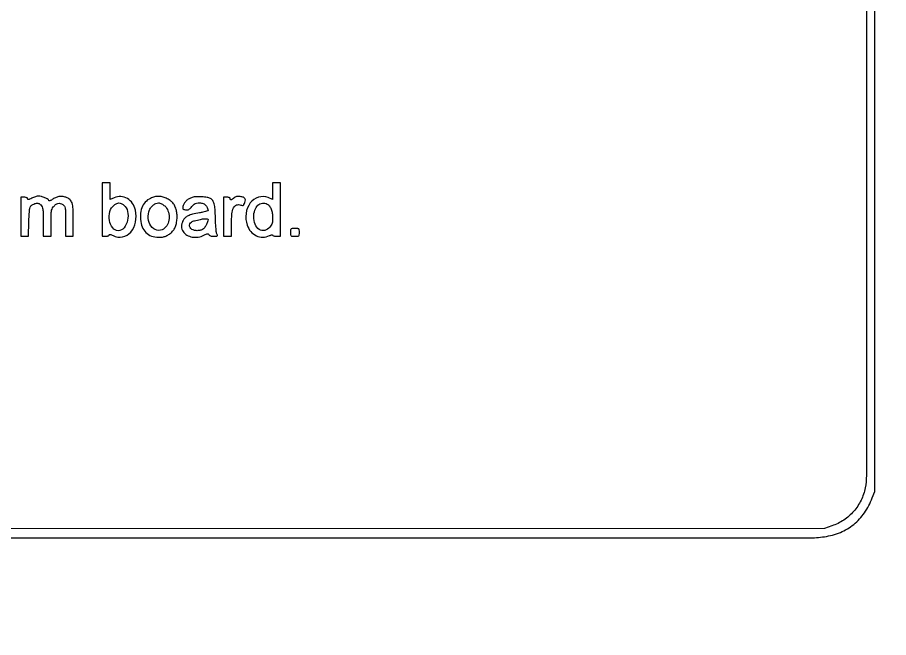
# Model space of a CAD drawing. Extents: x 56 to 1133, y 13 to 780.
# Drawn here: x 1067 to 1133.1, y 685.4 to 732.5 of the extents above; entities that cross this region are included whole.
import ezdxf

# ---------------------------------------------------------------- set-up
doc = ezdxf.new("R2010")
doc.units = 0
doc.header["$MEASUREMENT"] = 0

msp = doc.modelspace()

# ---------------------------------------------------------------- linework, layer by layer
for points in [[(1017.40694, 575.895877, -0.000001), (1070.584681, 576.252606, -0.000002), (1122.697079, 576.601864, -0.000762)], [(949.508039, 401.901185, -0.000001), (949.529232, 360.757398, -0.000095)], [(949.909968, 360.762414, -0.000001), (949.931161, 401.901185, -0.259795)], [(529.032925, 286.436984, -0.000002), (529.83462, 265.012438, -0.000004), (530.769888, 240.009811, -0.000003), (531.839084, 211.4154, 0.000001), (532.991169, 180.601107, 0.000001), (534.178651, 148.843697, 0.000001), (535.23949, 120.47627, 0.000003), (535.941746, 101.701946, 0.000115)], [(1130.14234, 577.288816, 0.000001), (1112.945079, 577.188951, 0.000111)], [(982.119406, 692.959489, 0.000005), (1054.580027, 692.958571, 0.000005), (1127.038215, 692.959144, 0.035582), (1128.2679, 693.046787, 0.062828), (1129.467271, 693.375854, 0.072262), (1130.486125, 693.983184, 0.071483), (1131.298348, 694.861613, 0.059675), (1131.890515, 695.987143), (1132.0749, 696.4695), (1132.096671, 736.043582, 0.000084), (1132.108079, 765.822977, 0.003066), (1132.067756, 772.638781, 0.010209), (1131.957973, 776.019273, 0.104209), (1131.598797, 777.366466, 0.063595), (1131.105674, 778.09468, 0.047595), (1130.39826, 778.758241, 0.047391), (1129.574075, 779.279099, 0.061275), (1128.7332, 779.582697, 0.055786), (1128.344614, 779.62665, 0.000013), (1110.344032, 779.647327, 0.00022), (1087.762707, 779.662731, 0.000072), (1054.539, 779.665964, 0.000045), (1012.645805, 779.660199, 0.000367)], [(709.138363, 517.551959, 0.000072), (709.121796, 442.82444, 0.000019), (709.1172, 324.090018, -0.000009), (709.114218, 161.564965, -0.000147)], [(709.450724, 554.916273, 0.000002), (709.414274, 575.305401, 0.198447)], [(528.70788, 577.073614, 0.000003), (528.686579, 549.005158, 0.000159)], [(1130.319428, 549.297508, 0.000003), (1130.298148, 577.178284, 0.310328)], [(999.895262, 130.411957, -0.000016), (999.889323, 214.686923, -0.00001), (999.8874, 314.7966)], [(977.723738, 697.380759, -0.000011), (977.722823, 736.358283, -0.000011), (977.723684, 775.335814, -0.056695)], [(1016.87865, 778.973761, -0.000057), (1054.7505, 778.970064), (1128.6063, 778.9545), (1129.2408, 778.650181, -0.057257), (1129.999343, 778.17292, -0.057187), (1130.630232, 777.535892, -0.058038), (1131.092754, 776.782111, -0.062558), (1131.355353, 775.960803, -0.046146), (1131.442712, 775.016829, -0.000014), (1131.443689, 736.357733, -0.000014), (1131.442532, 697.691612, -0.046875), (1131.355153, 696.762187, -0.066367), (1131.039835, 695.810558, -0.066602), (1130.486487, 694.976033, -0.066337), (1129.730948, 694.313639, -0.064952), (1128.823079, 693.866547), (1128.2679, 693.6777), (1055.1312, 693.652906, -0.000069), (1021.112034, 693.6461, -0.000238)], [(949.534419, 437.103757, -0.000003), (949.50785, 417.314747, -0.198562)], [(949.93135, 417.399347, -0.000003), (949.904781, 437.177782, -0.000198)], [(1130.3406, 435.948782, 0.000028), (1130.336459, 510.110125, 0.000161)]]:
    msp.add_lwpolyline(points, format="xyb")
for points in [[(1073.4048, 717.9156), (1073.4048, 715.8852), (1073.65155, 715.8852, 0.036355), (1073.748344, 715.892247, 0.046458), (1073.835196, 715.913336, 0.053905), (1073.900867, 715.944153, 0.177474), (1073.930227, 715.980982, -0.225273), (1073.962062, 716.014149, -0.126496), (1074.018743, 716.020472, -0.064469), (1074.105654, 715.996482, -0.019795), (1074.229176, 715.938682, 0.16856), (1074.941888, 715.835868, 0.166581), (1075.569209, 716.195749, 0.133872), (1075.935235, 716.946449, 0.099399), (1075.925365, 717.8733, 0.098926), (1075.705331, 718.385136, 0.110945), (1075.312308, 718.748783, 0.11587), (1074.815997, 718.899539, 0.115501), (1074.303838, 718.813839), (1073.997, 718.685634), (1073.997, 719.315817), (1073.997, 719.946), (1073.7009, 719.946), (1073.4048, 719.946)], [(1086.3486, 719.318306), (1086.3486, 718.690611), (1086.016089, 718.821226, 0.169266), (1085.273672, 718.85015, 0.156894), (1084.64655, 718.414021, 0.132938), (1084.324094, 717.624077, 0.112071), (1084.414519, 716.722674, 0.097943), (1084.685805, 716.247162, 0.104651), (1085.112249, 715.923963, 0.110372), (1085.613842, 715.811725, 0.119953), (1086.099001, 715.929673, -0.024217), (1086.197663, 715.974781, -0.053181), (1086.277452, 715.997219, -0.096661), (1086.329361, 715.995929, -0.351832), (1086.3486, 715.971973, 0.27406), (1086.368421, 715.938527, 0.053992), (1086.435579, 715.910689, 0.04357), (1086.531246, 715.891497, 0.027732), (1086.6447, 715.8852), (1086.9408, 715.8852), (1086.9408, 717.9156), (1086.9408, 719.946), (1086.6447, 719.946), (1086.3486, 719.946)], [(1068.050588, 718.77072, -0.011329), (1067.88791, 718.692373, -0.073194), (1067.800579, 718.667257, -0.232671), (1067.755861, 718.68224, -0.200185), (1067.7366, 718.72842, 0.175381), (1067.718792, 718.777628, 0.110913), (1067.669875, 718.815235, 0.074017), (1067.590205, 718.838725, 0.034754), (1067.4828, 718.8462), (1067.229, 718.8462), (1067.229, 717.3657), (1067.229, 715.8852), (1067.518377, 715.8852), (1067.807754, 715.8852), (1067.835627, 716.98222, -0.008292), (1067.867945, 717.751503, -0.07232), (1067.936683, 718.085523, -0.160602), (1068.079389, 718.267202, -0.086775), (1068.342619, 718.382664, -0.051012), (1068.458545, 718.398801, -0.082589), (1068.557036, 718.386082, -0.0794), (1068.648764, 718.34158, -0.043836), (1068.744469, 718.261331, -0.092326), (1068.841472, 718.119928, -0.070039), (1068.89306, 717.938674, -0.030556), (1068.916015, 717.638596, -0.003814), (1068.921, 716.985), (1068.921, 715.8852), (1069.2171, 715.8852), (1069.5132, 715.8852), (1069.5132, 716.888991, -0.004966), (1069.518888, 717.461637, -0.029891), (1069.542553, 717.758202, -0.058563), (1069.59302, 717.950711, -0.073416), (1069.684607, 718.11069, -0.055704), (1069.859302, 718.288057, -0.106188), (1070.036913, 718.378302, -0.121975), (1070.218716, 718.381171, -0.088496), (1070.405642, 718.301365, -0.099175), (1070.525406, 718.183421, -0.108992), (1070.585483, 718.032229, -0.037468), (1070.608841, 717.761906, -0.002823), (1070.613, 717.02535), (1070.613, 715.8852), (1070.9091, 715.8852), (1071.2052, 715.8852), (1071.2052, 717.073801, 0.010512), (1071.186402, 717.967793, 0.065495), (1071.107779, 718.418113, 0.133873), (1070.940918, 718.678544, 0.104387), (1070.649198, 718.848214, 0.057395), (1070.376378, 718.904686, 0.063704), (1070.107604, 718.894525, 0.062288), (1069.845067, 718.81634, 0.051275), (1069.59068, 718.67193, -0.024166), (1069.495954, 718.611153, -0.051284), (1069.416462, 718.575688, -0.098357), (1069.364078, 718.569313, -0.392415), (1069.344, 718.590956, 0.268105), (1069.289366, 718.685521, 0.0284), (1069.052953, 718.804493, 0.034028), (1068.78376, 718.900146, 0.068453), (1068.560905, 718.9308, 0.055871), (1068.463999, 718.919938, 0.020182), (1068.330014, 718.883776, 0.019722), (1068.185208, 718.831998, 0.022162)], [(1077.065498, 718.764661, 0.104059), (1076.672289, 718.475851, 0.094695), (1076.412694, 718.043854, 0.082367), (1076.307918, 717.492822, 0.05712), (1076.365385, 716.8601, 0.089548), (1076.564922, 716.365288, 0.110783), (1076.914476, 716.013771, 0.104124), (1077.399074, 715.831349, 0.071588), (1077.987998, 715.825695, 0.07468), (1078.24436, 715.900084, 0.04912), (1078.509952, 716.055577, 0.048286), (1078.745704, 716.264155, 0.063329), (1078.91341, 716.497341, 0.065546), (1079.020313, 716.776184, 0.036435), (1079.079262, 717.136073, 0.03581), (1079.086023, 717.513061, 0.050078), (1079.034452, 717.845874, 0.039018), (1078.921386, 718.174042, 0.070334), (1078.772904, 718.416095, 0.071324), (1078.564712, 718.605324, 0.041231), (1078.2693, 718.77169, 0.04346), (1077.958335, 718.882956, 0.065742), (1077.67352, 718.918877, 0.064664), (1077.385728, 718.879791, 0.040521)], [(1080.245059, 718.835748, 0.05862), (1079.99686, 718.73332, 0.06388), (1079.787046, 718.578376, 0.066701), (1079.630395, 718.382231, 0.074527), (1079.53805, 718.158809, 0.034472), (1079.515836, 718.032608, 0.190994), (1079.534002, 717.967505, 0.169479), (1079.593489, 717.928065, 0.025998), (1079.734805, 717.899755, 0.053206), (1079.873932, 717.894268, 0.101852), (1079.981203, 717.923945, 0.081337), (1080.083186, 717.999121, 0.024952), (1080.210233, 718.142996, -0.060616), (1080.384555, 718.314155, -0.099018), (1080.569728, 718.405384, -0.089174), (1080.789718, 718.423575, -0.041726), (1081.071937, 718.372575, -0.125346), (1081.192975, 718.304621, -0.050971), (1081.316748, 718.160028, -0.05069), (1081.411032, 717.989406, -0.101227), (1081.4418, 717.838987, -0.328396), (1081.418857, 717.807821, -0.009215), (1081.249203, 717.758454, -0.015416), (1081.037496, 717.708011, -0.00955), (1080.78615, 717.661239, 0.016631), (1080.262991, 717.556201, 0.05254), (1079.925928, 717.43834, 0.07836), (1079.699965, 717.28449, 0.085049), (1079.539732, 717.072369, 0.04853), (1079.447686, 716.842093, 0.072059), (1079.41755, 716.62733, 0.078952), (1079.450191, 716.427655, 0.072979), (1079.543436, 716.241941, 0.110216), (1079.836582, 715.974144, 0.087009), (1080.241691, 715.827592, 0.0816), (1080.696822, 715.822725, 0.080003), (1081.13296, 715.963305, -0.011898), (1081.30731, 716.047028, -0.077309), (1081.400877, 716.072881, -0.188663), (1081.458409, 716.05772, -0.144435), (1081.498299, 716.005605, 0.159064), (1081.539436, 715.95493, 0.066461), (1081.619959, 715.916953, 0.050016), (1081.733731, 715.89294, 0.027023), (1081.876828, 715.8852, 0.009569), (1082.079139, 715.889072, 0.146913), (1082.144443, 715.911442, 0.327048), (1082.159585, 715.957616, 0.044055), (1082.117035, 716.057324, -0.09152), (1082.079789, 716.174056, -0.008115), (1082.045695, 716.482455, -0.010386), (1082.018448, 716.85452, -0.00791), (1082.003532, 717.262874, 0.01046), (1081.974823, 717.952458, 0.047506), (1081.911843, 718.3491, 0.087906), (1081.799456, 718.595603, 0.119633), (1081.617957, 718.757876, 0.084999), (1081.372496, 718.839712, 0.023894), (1080.969382, 718.881967, 0.024826), (1080.552601, 718.884892, 0.057982)], [(1083.366424, 718.763101, -0.011075), (1083.240541, 718.668519, -0.103048), (1083.178721, 718.641145, -0.348174), (1083.146397, 718.657104, -0.110974), (1083.1338, 718.71316, 0.138258), (1083.11723, 718.771938, 0.135427), (1083.072302, 718.813963, 0.087976), (1082.99455, 718.838639, 0.032965), (1082.88, 718.8462), (1082.6262, 718.8462), (1082.6262, 717.3657), (1082.6262, 715.8852), (1082.9223, 715.8852), (1083.2184, 715.8852), (1083.2184, 716.760876, -0.021467), (1083.253591, 717.580176, -0.089014), (1083.382006, 718.056351, -0.198739), (1083.607867, 718.261532, -0.178979), (1083.925298, 718.258639, 0.039262), (1084.046943, 718.223022, 0.190989), (1084.116393, 718.23502, 0.150808), (1084.168318, 718.293875, 0.022037), (1084.228047, 718.443637, 0.0503), (1084.276002, 718.644007, 0.196413), (1084.244701, 718.76483, 0.161694), (1084.131872, 718.843487, 0.03184), (1083.887872, 718.899213, 0.038915), (1083.737188, 718.911761, 0.065248), (1083.611307, 718.895942, 0.06488), (1083.493266, 718.848121, 0.038026)], [(1075.038633, 718.251366, -0.176218), (1075.334681, 717.774328, -0.104711), (1075.333267, 717.097494, -0.114413), (1075.063404, 716.52216, -0.230027), (1074.622937, 716.3082, -0.237849), (1074.196842, 716.523047, -0.119947), (1073.957599, 717.092074, -0.105222), (1073.991721, 717.768229, -0.162453), (1074.310633, 718.252677, -0.052362), (1074.50455, 718.374764, -0.115272), (1074.674162, 718.414071, -0.114899), (1074.84399, 718.3742, -0.051828)], [(1078.149383, 718.187806, -0.119226), (1078.397915, 717.827821, -0.089048), (1078.48899, 717.352448, -0.089214), (1078.409003, 716.875892, -0.120361), (1078.168925, 716.512489, -0.199438), (1077.686929, 716.334524, -0.190399), (1077.208645, 716.545996, -0.146096), (1076.91844, 717.09263, -0.122866), (1076.94909, 717.750022, -0.068444), (1077.06626, 718.007016, -0.066827), (1077.249235, 718.225179, -0.072305), (1077.467294, 718.372791, -0.113159), (1077.687174, 718.4232, -0.085294), (1077.781811, 718.406938, -0.032685), (1077.904935, 718.354053, -0.031199), (1078.033908, 718.277891, -0.033365)], [(1085.930286, 718.336092, -0.109696), (1086.102651, 718.187965, -0.065435), (1086.235646, 717.951136, -0.055447), (1086.320359, 717.645306, -0.03988), (1086.3486, 717.291792, -0.0201), (1086.338596, 717.043048, -0.053461), (1086.305555, 716.868623, -0.063216), (1086.240274, 716.722555, -0.038256), (1086.12958, 716.568491, -0.16385), (1085.743801, 716.333834, -0.204136), (1085.334806, 716.408713, -0.153467), (1085.021165, 716.79465, -0.094748), (1084.9104, 717.373925, -0.082761), (1084.992837, 717.868555, -0.121649), (1085.230477, 718.237355, -0.154374), (1085.567017, 718.399904, -0.160103)], [(1081.4418, 717.151483, -0.093203), (1081.408001, 716.97174, -0.031955), (1081.295728, 716.730524, -0.031232), (1081.155889, 716.508444, -0.114243), (1081.031524, 716.39961, -0.082238), (1080.806115, 716.323083, -0.060852), (1080.542618, 716.312107, -0.063638), (1080.299366, 716.3632, -0.125934), (1080.135987, 716.471337, -0.114297), (1080.037111, 716.648954, -0.180788), (1080.050425, 716.820707, -0.149242), (1080.17996, 716.965055, -0.072542), (1080.410552, 717.062086, -0.010734), (1080.862382, 717.168835, -0.031027), (1081.180246, 717.216389, -0.04691), (1081.384484, 717.214903, -0.384923)], [(1087.7022, 716.1813, 0.022778), (1087.710587, 715.997292, 0.192545), (1087.747521, 715.924856, 0.165362), (1087.827321, 715.891954, 0.01583), (1088.0406, 715.8852, 0.01583), (1088.253879, 715.891954, 0.165362), (1088.333679, 715.924856, 0.192545), (1088.370613, 715.997292, 0.022778), (1088.379, 716.1813, 0.022778), (1088.370613, 716.365308, 0.192545), (1088.333679, 716.437744, 0.165362), (1088.253879, 716.470646, 0.01583), (1088.0406, 716.4774, 0.01583), (1087.827321, 716.470646, 0.165362), (1087.747521, 716.437744, 0.192545), (1087.710587, 716.365308, 0.022778)]]:
    msp.add_lwpolyline(points, format="xyb", close=True)

doc.saveas('drawing.dxf')
